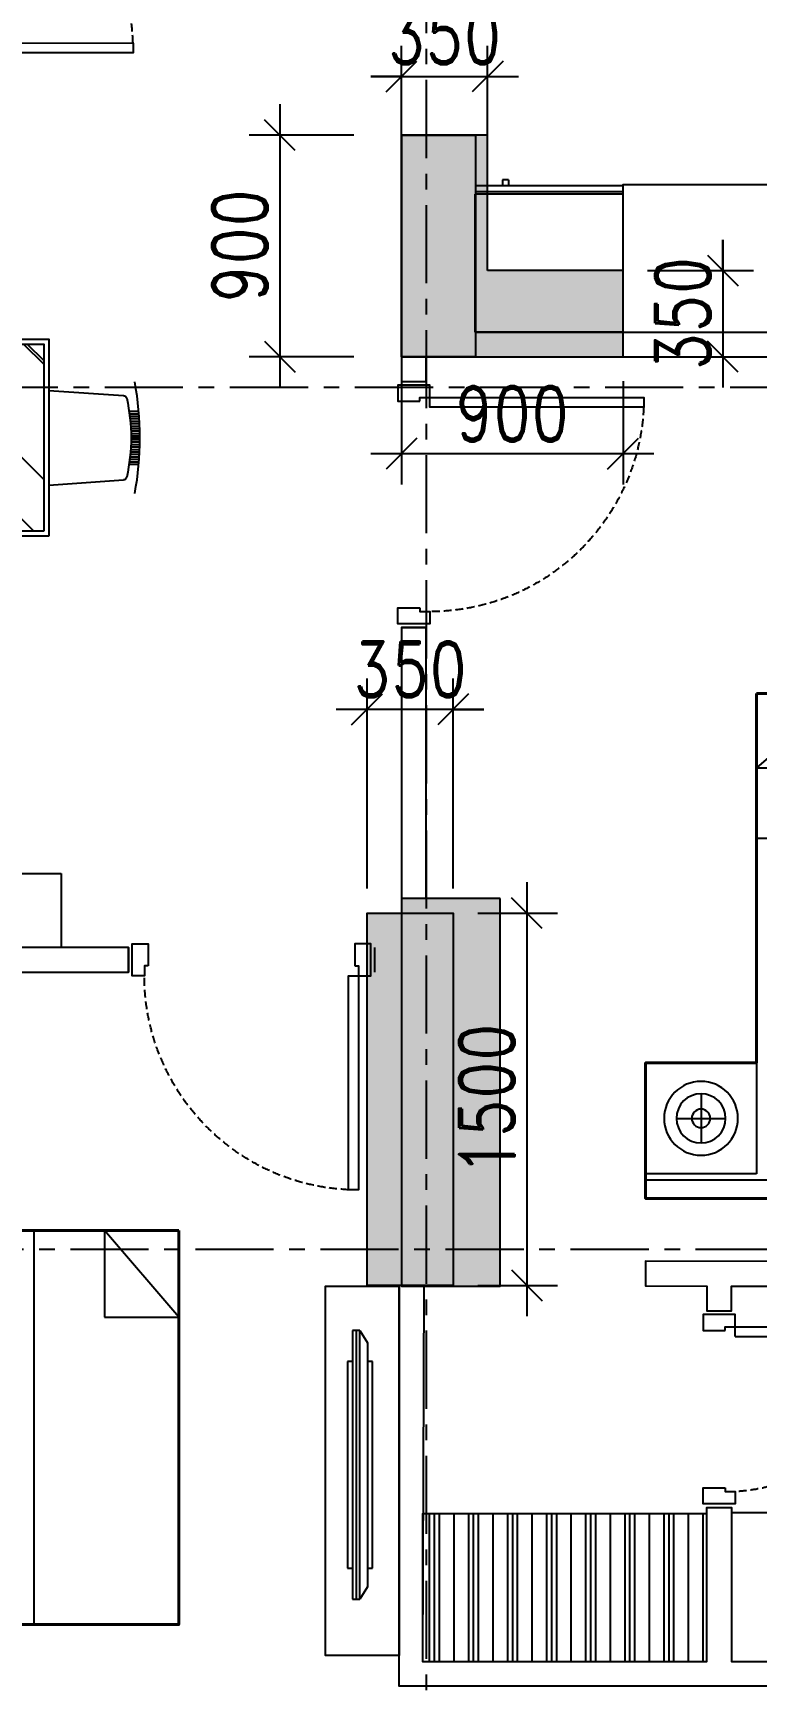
# Model space of a CAD drawing. Header units: millimetres. Extents: x 2061841 to 105821645, y -77612 to 48520811.
# Drawn here: x 105443580 to 105446518, y 48481121 to 48487815 of the extents above; entities that cross this region are included whole.
import ezdxf

# ---------------------------------------------------------------- set-up
doc = ezdxf.new("R2010")
doc.units = ezdxf.units.MM
doc.header["$LTSCALE"] = 10
doc.header["$MEASUREMENT"] = 0
doc.linetypes.add('xa_type A_Seventh floor plan$0$HIDDEN2', pattern=[4.762499999999999, 3.175, -1.5875])
doc.linetypes.add('XR_type A_TYP_GRID$0$CENTER', pattern=[50.800000000000004, 31.75, -6.35, 6.35, -6.35])
for name, color, linetype in [('AS-COLS', 2, 'Continuous'), ('DIM', 8, 'Continuous'), ('S-OPENING', 6, 'Continuous'), ('xa_type A_Seventh floor plan$0$A-DOOR', 6, 'Continuous'), ('xa_type A_Seventh floor plan$0$A-ELEV-HIDN', 54, 'xa_type A_Seventh floor plan$0$HIDDEN2'), ('xa_type A_Seventh floor plan$0$A-FURN-MOVE', 54, 'Continuous'), ('xa_type A_Seventh floor plan$0$A-FURN-MOVE-RefEdit0', 54, 'Continuous'), ('xa_type A_Seventh floor plan$0$A-WALL', 3, 'Continuous'), ('xa_type A_Seventh floor plan$0$xb_type d_second fl_typ_fl$0$A-DOOR', 8, 'Continuous'), ('xa_type A_Seventh floor plan$0$xb_type d_second fl_typ_fl$0$A-FURN-MOVE', 54, 'Continuous'), ('xa_type A_Seventh floor plan$0$xb_type d_second fl_typ_fl$0$A-WALL', 8, 'Continuous'), ('xa_type A_Seventh floor plan$0$xr_TBT02_kitchen_settingout above counter$0$A-ELEV-FINE', 6, 'Continuous'), ('xa_type A_Seventh floor plan$0$xr_TBT02_kitchen_settingout above counter$0$A-FURN-MOVE', 54, 'Continuous'), ('xa_type A_Seventh floor plan$0$xr_TBT02_kitchen_settingout above counter$0$P-EQPM', 54, 'Continuous'), ('xa_type A_Seventh floor plan$0$xr_TDT02_Toilet_01_settingout$0$A-FLOR-LEVL', 200, 'Continuous'), ('XR_type A_TYP_COL$0$AS-COLS', 2, 'Continuous'), ('XR_type A_TYP_COL$0$AS-COLS-PATT', 253, 'Continuous'), ('XR_type A_TYP_GRID$0$AS-GRID', 24, 'XR_type A_TYP_GRID$0$CENTER')]:
    doc.layers.add(name, color=color, linetype=linetype)
doc.layers.add('S-STRCOL HATCH', color=33, linetype='Continuous', lineweight=9)
doc.layers.add('xa_type A_Seventh floor plan$0$M-WHITE', color=7, linetype='Continuous', lineweight=40)
doc.styles.add('200', font='romand.shx', dxfattribs={"width": 0.8, "height": 225})
doc.dimstyles.new('GR1', dxfattribs={"dimtxt": 225, "dimasz": 125, "dimexe": 125, "dimexo": 100, "dimgap": 50, "dimtad": 1, "dimdec": 0, "dimzin": 3, "dimdsep": 46, "dimtxsty": '200', "dimblk1": 'OBLIQUE', "dimblk2": 'OBLIQUE', "dimsah": 1, "dimcen": 0.0625, "dimdle": 125, "dimclrd": 3, "dimclre": 3, "dimclrt": 2, "dimadec": 0, "dimazin": 0, "dimtfac": 1, "dimtdec": 0, "dimtix": 1, "dimtmove": 0, "dimatfit": 3, "dimfxl": 1, "dimtolj": 1, "dimtzin": 0, "dimarcsym": 0})

# ---------------------------------------------------------------- blocks, each defined once
blk = doc.blocks.new('xa_type A_Seventh floor plan$0$main door 1200')
at = {"color": 251}
for p, q in [((25, -50, -9.243341152579742e-09), (0, -50, -9.243341152579742e-09)), ((0, -50, -9.243341152579742e-09), (25, -150, -9.243341152579742e-09)), ((0, -150, -9.243341152579742e-09), (25, -50, -9.243341152579742e-09)), ((1200, -50, -9.243341152579742e-09), (1175, -50, -9.243341152579742e-09)), ((1175, -50, -9.243341152579742e-09), (1200, -150, -9.243341152579742e-09)), ((1175, -150, -9.243341152579742e-09), (1200, -50, -9.243341152579742e-09)), ((0, -150, -9.243341152579742e-09), (25, -150, -9.243341152579742e-09)), ((1175, -150, -9.243341152579742e-09), (1200, -150, -9.243341152579742e-09))]:
    blk.add_line(p, q, dxfattribs=at)
for points, elevation in [([(90, -169.9999446838629), (75, -169.9999446838629), (75, -214.9999446838629), (25, -214.9999446838629), (25, 14.99994468386285), (75, 14.99994468386285), (75, -30.00005531613715), (90, -30.00005531613715)], -9.24334115257969e-09), ([(1110, -169.9999446838629), (1125, -169.9999446838629), (1125, -214.9999446838629), (1175, -214.9999446838629), (1175, 14.99994468386285), (1125, 14.99994468386285), (1125, -30.00005531613715), (1110, -30.00005531613715)], -9.243341152579742e-09), ([(114.1003827045206, -1264.826204300451), (74.1003827045206, -1264.826204300451), (75, -214.9999446838629), (115, -214.9999446838629)], -2.426377052552084e-09)]:
    blk.add_lwpolyline(points, close=True, dxfattribs=dict(elevation=elevation))
at = {"layer": 'xa_type A_Seventh floor plan$0$A-ELEV-HIDN'}
blk.add_arc((74.00924338318873, -214.6003273422248, -2.426377052552084e-09), 1050.990832589861, 272.186163473391, 359.978214474122, dxfattribs=at)
at = {"layer": 'xa_type A_Seventh floor plan$0$A-WALL'}
for p, q in [((0, 0), (0, -200)), ((1200, 0), (1200, -200))]:
    blk.add_line(p, q, dxfattribs=at)
blk = doc.blocks.new('xa_type A_Seventh floor plan$0$xb_type d_second fl_typ_fl$0$Door frame 100wall')
blk.add_lwpolyline([(-80, 75), (-65, 75), (-65, 115), (-15, 115), (-15, -15), (-80, -15)], close=True)
at = {"layer": 'xa_type A_Seventh floor plan$0$xb_type d_second fl_typ_fl$0$A-WALL'}
blk.add_line((0, 0), (0, 100), dxfattribs=at)
blk = doc.blocks.new('xa_type A_Seventh floor plan$0$xb_type d_second fl_typ_fl$0$bedroom door')
blk.add_lwpolyline([(105.1464844892034, -983.9333337180142), (105.1464844892034, -115), (65.14648448920343, -115), (65.14648448920343, -983.9333337179851), (105.1464844892034, -983.9333337180142)])
at = {"layer": 'xa_type A_Seventh floor plan$0$A-ELEV-HIDN'}
blk.add_arc((65.14648448920343, -115), 869.8535155106802, 272.6356617834032, 0, dxfattribs=at)
at = {"rotation": 180}
blk.add_blockref('xa_type A_Seventh floor plan$0$xb_type d_second fl_typ_fl$0$Door frame 100wall', (0, 0), dxfattribs=at)
at = {"xscale": -1, "rotation": 180}
blk.add_blockref('xa_type A_Seventh floor plan$0$xb_type d_second fl_typ_fl$0$Door frame 100wall', (1000, 0), dxfattribs=at)
blk = doc.blocks.new('xa_type A_Seventh floor plan$0$xb_type d_second fl_typ_fl$0$toilet door')
at = {"layer": 'xa_type A_Seventh floor plan$0$A-ELEV-HIDN'}
blk.add_arc((-1763.28200702864, 7052.87246977794), 711.1025350235711, 96.47028241527612, 177.0071382821096, dxfattribs=at)
at = {"layer": 'xa_type A_Seventh floor plan$0$xb_type d_second fl_typ_fl$0$A-DOOR'}
for p, q in [((-1843.414632035157, 7090.000228226185), (-1843.414632035157, 7759.445592481177)), ((-1843.414632035157, 7759.445592481177), (-1803.414632035157, 7759.445592481177)), ((-1803.414632035157, 7090.000228256686), (-1803.414632035157, 7759.445592481177)), ((-1843.414632035157, 7090.000228226185), (-1803.414632035157, 7090.000228256686))]:
    blk.add_line(p, q, dxfattribs=at)
at = {"layer": 'xa_type A_Seventh floor plan$0$xb_type d_second fl_typ_fl$0$A-DOOR', "xscale": -1}
blk.add_blockref('xa_type A_Seventh floor plan$0$xb_type d_second fl_typ_fl$0$Door frame 100wall', (-2538.414631873835, 6975.000228226767), dxfattribs=at)
at = {"layer": 'xa_type A_Seventh floor plan$0$xb_type d_second fl_typ_fl$0$A-DOOR'}
blk.add_blockref('xa_type A_Seventh floor plan$0$xb_type d_second fl_typ_fl$0$Door frame 100wall', (-1738.414632035157, 6975.000228256686), dxfattribs=at)
blk = doc.blocks.new('xa_type A_Seventh floor plan$0$xr_TBT02_kitchen_settingout above counter$0$fridge')
at = {"layer": 'xa_type A_Seventh floor plan$0$xr_TBT02_kitchen_settingout above counter$0$A-FURN-MOVE'}
for p, q in [((8943.251588302199, 8740.000228108865), (9503.251588304061, 8740.000228435061)), ((9503.251588680316, 8140.000228600024), (9503.251588304061, 8740.000228435061)), ((9513.251588680316, 8140.000228605961), (9513.251588304061, 8740.000228440998)), ((9537.251588682178, 8140.000228626042), (9537.251588302199, 8739.85921981235)), ((8943.251588680316, 8140.000228274876), (9537.251588682178, 8140.000228626042))]:
    blk.add_line(p, q, dxfattribs=at)
at = {"layer": 'xa_type A_Seventh floor plan$0$xr_TBT02_kitchen_settingout above counter$0$P-EQPM'}
for p, q in [((8943.251588680316, 8140.000228274876), (8943.251588302199, 8740.000228108865)), ((9537.251588302199, 8739.85921981235), (9513.251588304061, 8739.859219798496)), ((9562.251588367391, 8629.817797332797), (9537.251588367391, 8629.817797318608)), ((9562.251588382293, 8605.817797333495), (9537.251588382293, 8605.817797318477)), ((9562.251588382293, 8605.817797333495), (9562.251588367391, 8629.817797332797))]:
    blk.add_line(p, q, dxfattribs=at)
blk = doc.blocks.new('xa_type A_Seventh floor plan$0$A$C137c42e6')
at = {"layer": 'xa_type A_Seventh floor plan$0$xb_type d_second fl_typ_fl$0$A-FURN-MOVE'}
h = blk.add_hatch(dxfattribs=at)
h.set_pattern_fill('AR-RROOF', color=256, scale=20, angle=45, style=0)
h.set_pattern_definition([(44.99999999999999, (-37438.14666598383, -17439.65292104986), (431.0522938113196, 1149.472783496852), [7620.000000000001, -1016, 2540, -508]), (44.99999999999999, (-37140.00216272008, -16782.29817299871), (-836.9598704836451, 118.5393807981128), [1524, -167.64, 3048, -381]), (44.99999999999999, (-37563.87025170308, -16954.71909051435), (1627.222409137731, 2108.564137227037), [4064, -711.2000000000002, 2032, -508])])
h.paths.add_polyline_path([(-679.9999999934807, 0), (-679.9999999934807, -759.9999999948777), (679.9999999925494, -759.9999999948777), (679.9999999925494, 0), (-679.9999999934807, 0)])
for p, q in [((-457.4748868476599, 345.6295174690895), (-457.4748868476599, 385.0797714111395)), ((-447.4748868383467, 347.0332219437696), (-447.4748868383467, 385.8997357310727)), ((-437.4748868290335, 348.3148414087482), (-437.4748868290335, 386.6392225609161)), ((-427.4748868197203, 349.4749371162616), (-427.4748868197203, 387.298374553211)), ((-417.474886810407, 350.5140141351148), (-417.474886810407, 387.8773185568862)), ((-407.4748868010938, 351.4325224678032), (-407.4748868010938, 388.3761658067815)), ((-397.4748867917806, 352.2308580577374), (-397.4748867917806, 388.7950119678862)), ((-387.4748867824674, 352.9093636460602), (-387.4748867824674, 389.1339372200891)), ((-377.4748867731541, 353.4683294855058), (-377.4748867731541, 389.3930063932203)), ((-367.4748867638409, 353.9079939946532), (-367.4748867638409, 389.5722689921968)), ((-357.4748867545277, 354.228544252459), (-357.4748867545277, 389.6717592286877)), ((-350.0000000353903, 354.3904401157051), (-350.0000000353903, 389.6940385601483)), ((-342.5251131998375, 354.228544252459), (-342.5251131998375, 389.6717592286877)), ((-332.5251131905243, 353.9079939946532), (-332.5251131905243, 389.5722689921968)), ((-322.5251131812111, 353.4683294855058), (-322.5251131812111, 389.3930063932203)), ((-312.5251131718978, 352.9093636460602), (-312.5251131718978, 389.1339372200891)), ((-302.5251131625846, 352.2308580577374), (-302.5251131625846, 388.7950119678862)), ((-292.5251131532714, 351.4325224678032), (-292.5251131532714, 388.3761658067815)), ((-282.5251131439582, 350.5140141351148), (-282.5251131439582, 387.8773185568862)), ((-272.5251131346449, 349.4749371162616), (-272.5251131346449, 387.298374553211)), ((-262.525113241747, 348.3148414087482), (-262.525113241747, 386.6392225609161)), ((-252.5251132324338, 347.0332219437696), (-252.5251132324338, 385.8997357310727)), ((-242.5251132231206, 345.6295174690895), (-242.5251132231206, 385.0797714111395)), ((242.5251132221892, 345.6295174690895), (242.5251132221892, 385.0797714111395)), ((252.5251132315025, 347.0332219437696), (252.5251132315025, 385.8997357310727)), ((262.5251132408157, 348.3148414087482), (262.5251132408157, 386.6392225609161)), ((272.5251132501289, 349.4749371162616), (272.5251132501289, 387.298374553211)), ((282.5251132594422, 350.5140141351148), (282.5251132594422, 387.8773185568862)), ((292.5251131523401, 351.4325224678032), (292.5251131523401, 388.3761658067815)), ((302.5251131616533, 352.2308580577374), (302.5251131616533, 388.7950119678862)), ((312.5251131709665, 352.9093636460602), (312.5251131709665, 389.1339372200891)), ((322.5251131802797, 353.4683294855058), (322.5251131802797, 389.3930063932203)), ((332.525113189593, 353.9079939946532), (332.525113189593, 389.5722689921968)), ((342.5251131989062, 354.228544252459), (342.5251131989062, 389.6717592286877)), ((350.0000000344589, 354.3904401157051), (350.0000000344589, 389.6940385601483)), ((357.4748868700117, 354.228544252459), (357.4748868700117, 389.6717592286877)), ((367.4748868793249, 353.9079939946532), (367.4748868793249, 389.5722689921968)), ((377.4748868886381, 353.4683294855058), (377.4748868886381, 389.3930063932203)), ((387.474886781536, 352.9093636460602), (387.474886781536, 389.1339372200891)), ((397.4748867908493, 352.2308580577374), (397.4748867908493, 388.7950119678862)), ((407.4748868001625, 351.4325224678032), (407.4748868001625, 388.3761658067815)), ((417.4748868094757, 350.5140141351148), (417.4748868094757, 387.8773185568862)), ((427.4748868187889, 349.4749371162616), (427.4748868187889, 387.298374553211)), ((437.4748868281022, 348.3148414087482), (437.4748868281022, 386.6392225609161)), ((447.4748868374154, 347.0332219437696), (447.4748868374154, 385.8997357310727)), ((457.4748868467286, 345.6295174690895), (457.4748868467286, 385.0797714111395)), ((-542.2903554867953, 20.00000000372529), (-521.7981290193275, 322.5764506785199)), ((-157.7096444675699, 20.00000000372529), (-178.2018709350377, 322.5764506785199)), ((157.7096444666386, 20.00000000372529), (178.2018709341064, 322.5764506785199)), ((542.2903556022793, 20.00000000372529), (521.7981290183961, 322.5764506785199)), ((-700.0000000121072, -187.7096444368362), (-1002.57645064313, -208.2018709336407)), ((700.0000000111759, -187.7096444368362), (1002.576450642198, -208.2018709336407)), ((-1032.230858051218, -332.5251131900586), (-1068.795011903159, -332.5251131900586)), ((-1031.432522403076, -322.5251131956466), (-1068.376165756956, -322.5251131956466)), ((-1030.514014128596, -312.5251132007688), (-1067.877318535931, -312.5251132007688)), ((-1029.474937066436, -302.5251131914556), (-1067.298374546692, -302.5251131914556)), ((-1028.314841387793, -292.5251131965779), (-1066.639222496189, -292.5251131965779)), ((-1027.033221850172, -282.5251131872647), (-1065.899735724553, -282.5251131872647)), ((-1025.629517448135, -272.5251131923869), (-1065.079771390185, -272.5251131923869)), ((1025.629517447203, -272.5251131923869), (1065.079771389253, -272.5251131923869)), ((1027.033221965656, -282.5251131872647), (1065.899735723622, -282.5251131872647)), ((1028.314841386862, -292.5251131965779), (1066.639222611673, -292.5251131965779)), ((1029.47493718192, -302.5251131914556), (1067.29837454576, -302.5251131914556)), ((1030.514014127664, -312.5251132007688), (1067.877318535, -312.5251132007688)), ((1031.43252251856, -322.5251131956466), (1068.37616587244, -322.5251131956466)), ((1032.230858050287, -332.5251131900586), (1068.795012018643, -332.5251131900586)), ((-1034.390440152958, -379.9999999902211), (-1069.694038539194, -379.9999999902211)), ((-1034.228544158861, -372.5251131984405), (-1069.671759207733, -372.5251131984405)), ((-1034.228544158861, -387.4748867969029), (-1069.671759207733, -387.4748867969029)), ((-1033.907993988134, -362.5251131891273), (-1069.57226892747, -362.5251131891273)), ((-1033.907993988134, -397.4748867913149), (-1069.57226892747, -397.4748867913149)), ((-1033.468329522759, -352.5251131942496), (-1069.393006328493, -352.5251131942496)), ((-1032.909363683313, -342.5251131993718), (-1069.133937184699, -342.5251131993718)), ((1032.909363682382, -342.5251131993718), (1069.133937183768, -342.5251131993718)), ((1033.468329521827, -352.5251131942496), (1069.393006443977, -352.5251131942496)), ((1033.907993987203, -362.5251131891273), (1069.572269042954, -362.5251131891273)), ((1033.907993987203, -397.4748867913149), (1069.572269042954, -397.4748867913149)), ((1034.228544274345, -372.5251131984405), (1069.671759206802, -372.5251131984405)), ((1034.228544274345, -387.4748867969029), (1069.671759206802, -387.4748867969029)), ((1034.390440152027, -379.9999999902211), (1069.694038538262, -379.9999999902211)), ((-1033.468329522759, -407.4748868006282), (-1069.393006328493, -407.4748868006282)), ((-1032.909363683313, -417.4748867955059), (-1069.133937184699, -417.4748867955059)), ((-1032.230858051218, -427.4748867903836), (-1068.795011903159, -427.4748867903836)), ((-1031.432522403076, -437.4748867996968), (-1068.376165756956, -437.4748867996968)), ((-1030.514014128596, -447.4748867945746), (-1067.877318535931, -447.4748867945746)), ((-1029.474937066436, -457.4748867889866), (-1067.298374546692, -457.4748867889866)), ((-1028.314841387793, -467.4748867982998), (-1066.639222496189, -467.4748867982998)), ((1028.314841386862, -467.4748867982998), (1066.639222611673, -467.4748867982998)), ((1029.47493718192, -457.4748867889866), (1067.29837454576, -457.4748867889866)), ((1030.514014127664, -447.4748867945746), (1067.877318535, -447.4748867945746)), ((1031.43252251856, -437.4748867996968), (1068.37616587244, -437.4748867996968)), ((1032.230858050287, -427.4748867903836), (1068.795012018643, -427.4748867903836)), ((1032.909363682382, -417.4748867955059), (1069.133937183768, -417.4748867955059)), ((1033.468329521827, -407.4748868006282), (1069.393006443977, -407.4748868006282)), ((-1027.033221850172, -477.4748867931776), (-1065.899735724553, -477.4748867931776)), ((-1025.629517448135, -487.4748867880553), (-1065.079771390185, -487.4748867880553)), ((1025.629517447203, -487.4748867880553), (1065.079771389253, -487.4748867880553)), ((1027.033221965656, -477.4748867931776), (1065.899735723622, -477.4748867931776)), ((-700.0000000121072, -572.290355543606), (-1002.57645064313, -551.7981290468015)), ((700.0000000111759, -572.290355543606), (1002.576450642198, -551.7981290468015)), ((-542.2903554867953, -779.9999999990687), (-521.7981290193275, -1082.576450658962)), ((-157.7096444675699, -779.9999999990687), (-178.2018709350377, -1082.576450658962)), ((157.7096444666386, -779.9999999990687), (177.945924282074, -1078.797289519571)), ((542.2903556022793, -779.9999999990687), (521.7981290183961, -1082.576450658962)), ((-457.4748868476599, -1105.629517449532), (-457.4748868476599, -1145.079771391582)), ((-447.4748868383467, -1107.033221924212), (-447.4748868383467, -1145.899735711515)), ((-437.4748868290335, -1108.31484138919), (-437.4748868290335, -1146.639222541358)), ((-427.4748868197203, -1109.474937097169), (-427.4748868197203, -1147.298374533653)), ((-417.474886810407, -1110.514014115557), (-417.474886810407, -1147.877318551764)), ((-407.4748868010938, -1111.432522448245), (-407.4748868010938, -1148.376165802125)), ((-397.4748867917806, -1112.23085803818), (-397.4748867917806, -1148.795011948328)), ((-387.4748867824674, -1112.909363640938), (-387.4748867824674, -1149.133937200531)), ((-377.4748867731541, -1113.468329465948), (-377.4748867731541, -1149.393006373663)), ((-367.4748867638409, -1113.907993975095), (-367.4748867638409, -1149.572268972639)), ((-357.4748867545277, -1114.228544232901), (-357.4748867545277, -1149.671759223565)), ((-350.0000000353903, -1114.390440110583), (-350.0000000353903, -1149.694038540591)), ((-342.5251131998375, -1114.228544232901), (-342.5251131998375, -1149.671759223565)), ((-332.5251131905243, -1113.907993975095), (-332.5251131905243, -1149.572268972639)), ((-322.5251131812111, -1113.468329465948), (-322.5251131812111, -1149.393006373663)), ((-312.5251131718978, -1112.909363640938), (-312.5251131718978, -1149.133937200531)), ((-302.5251131625846, -1112.23085803818), (-302.5251131625846, -1148.795011948328)), ((-292.5251131532714, -1111.432522448245), (-292.5251131532714, -1148.376165802125)), ((-282.5251131439582, -1110.514014115557), (-282.5251131439582, -1147.877318551764)), ((-272.5251131346449, -1109.474937097169), (-272.5251131346449, -1147.298374533653)), ((-262.525113241747, -1108.31484138919), (-262.525113241747, -1146.639222541358)), ((-252.5251132324338, -1107.033221924212), (-252.5251132324338, -1145.899735711515)), ((-242.5251132231206, -1105.629517449532), (-242.5251132231206, -1145.079771391582)), ((242.5251132221892, -1105.629517449532), (242.5251132221892, -1145.079771391582)), ((252.5251132315025, -1107.033221924212), (252.5251132315025, -1145.899735711515)), ((262.5251132408157, -1108.31484138919), (262.5251132408157, -1146.639222541358)), ((272.5251132501289, -1109.474937097169), (272.5251132501289, -1147.298374533653)), ((282.5251132594422, -1110.514014115557), (282.5251132594422, -1147.877318551764)), ((292.5251131523401, -1111.432522448245), (292.5251131523401, -1148.376165802125)), ((302.5251131616533, -1112.23085803818), (302.5251131616533, -1148.795011948328)), ((312.5251131709665, -1112.909363640938), (312.5251131709665, -1149.133937200531)), ((322.5251131802797, -1113.468329465948), (322.5251131802797, -1149.393006373663)), ((332.525113189593, -1113.907993975095), (332.525113189593, -1149.572268972639)), ((342.5251131989062, -1114.228544232901), (342.5251131989062, -1149.671759223565)), ((350.0000000344589, -1114.390440110583), (350.0000000344589, -1149.694038540591)), ((357.4748868700117, -1114.228544232901), (357.4748868700117, -1149.671759223565)), ((367.4748868793249, -1113.907993975095), (367.4748868793249, -1149.572268972639)), ((377.4748868886381, -1113.468329465948), (377.4748868886381, -1149.393006373663)), ((387.474886781536, -1112.909363640938), (387.474886781536, -1149.133937200531)), ((397.4748867908493, -1112.23085803818), (397.4748867908493, -1148.795011948328)), ((407.4748868001625, -1111.432522448245), (407.4748868001625, -1148.376165802125)), ((417.4748868094757, -1110.514014115557), (417.4748868094757, -1147.877318551764)), ((427.4748868187889, -1109.474937097169), (427.4748868187889, -1147.298374533653)), ((437.4748868281022, -1108.31484138919), (437.4748868281022, -1146.639222541358)), ((447.4748868374154, -1107.033221924212), (447.4748868374154, -1145.899735711515)), ((457.4748868467286, -1105.629517449532), (457.4748868467286, -1145.079771391582))]:
    blk.add_line(p, q, dxfattribs=at)
for points in [[(-576.9449773365632, 368.9863826436922, -0.0912452707789101), (-123.055022617802, 368.9863826436922, -0.0912452707789101)], [(576.9449773356318, 368.9863826436922, 0.0912452707789101), (123.055022733286, 368.9863826436922, 0.0912452707789101)], [(-1048.986382608302, -606.9449773351662, -0.0912452707789101), (-1048.986382608302, -153.055022645276, -0.0912452707789101)], [(1048.986382607371, -606.9449773351662, 0.0912452707789101), (1048.986382607371, -153.055022645276, 0.0912452707789101)], [(-576.9449773365632, -1128.986382639036, 0.0912452707789101), (-123.055022617802, -1128.986382639036, 0.0912452707789101)], [(576.9449773356318, -1128.986382639036, -0.0912452707789101), (123.055022733286, -1128.986382639036, -0.0912452707789101)]]:
    blk.add_lwpolyline(points, format="xyb", dxfattribs=at)
for points in [[(-700.0000000121072, -779.9999999990687), (700.0000000111759, -779.9999999990687), (700.0000000111759, 20.00000000372529), (-700.0000000121072, 20.00000000372529)], [(-679.9999999934807, -759.9999999948777), (679.9999999925494, -759.9999999948777), (679.9999999925494, 0), (-679.9999999934807, 0)]]:
    blk.add_lwpolyline(points, close=True, dxfattribs=at)
for centre, radius, start, end in [((-506.8324120370671, 321.5628858013079), 15, 101.9645331829982, 176.1255151477555), ((-335.5187515849248, -486.8649099520408), 841.379979901054, 90.98618393527519, 101.9645331829982), ((-364.4812483694404, -486.8649099520408), 841.379979901054, 78.03546681700185, 89.01381606472485), ((-193.1675879172981, 321.5628858013079), 15, 3.874484852244475, 78.03546681700185), ((193.1675880327821, 321.5628858013079), 15, 101.9645331829982, 176.1255151477555), ((364.4812483685091, -486.8649099520408), 841.379979901054, 90.98618393527519, 101.9645331829982), ((335.5187517004088, -486.8649099520408), 841.379979901054, 78.03546681700185, 89.01381606472485), ((506.8324120361358, 321.5628858013079), 15, 3.874484852244475, 78.03546681700185), ((-193.1350899981335, -394.4812483387068), 841.379979901054, 168.0354671096419, 179.013816144295), ((-1001.562885765918, -223.1675879596733), 15, 93.87448485044166, 168.0354671096419), ((1001.562885764986, -223.1675879596733), 15, 11.96453289035808, 86.12551514955834), ((193.1350899972022, -394.4812483387068), 841.379979901054, 0.9861838557049428, 11.96453289035808), ((-193.1350899981335, -365.5187516417354), 841.379979901054, 180.986183855705, 191.9645328903581), ((193.1350899972022, -365.5187516417354), 841.379979901054, 348.0354671096419, 359.013816144295), ((-1001.562885765918, -536.8324120212346), 15, 191.9645328903581, 266.1255151495583), ((1001.562885764986, -536.8324120212346), 15, 273.8744848504417, 348.0354671096419), ((-506.8324120370671, -1081.56288578175), 15, 183.8744848522445, 258.0354668170018), ((-335.5187515849248, -273.1350900288671), 841.379979901054, 258.0354668170018, 269.0138160647248), ((-364.4812483694404, -273.1350900288671), 841.379979901054, 270.9861839352752, 281.9645331829981), ((-193.1675879172981, -1081.56288578175), 15, 281.9645331829981, 356.1255151477555), ((197.9002137081698, -1077.445869683288), 20, 183.8744848522445, 258.2988877067481), ((364.4812483685091, -273.1350900288671), 841.379979901054, 258.2988877067481, 269.0138160647248), ((335.5187517004088, -273.1350900288671), 841.379979901054, 270.9861839352752, 281.9645331829981), ((506.8324120361358, -1081.56288578175), 15, 281.9645331829981, 356.1255151477555)]:
    blk.add_arc(centre, radius, start, end, dxfattribs=at)
blk = doc.blocks.new('xa_type A_Seventh floor plan$0$Bedside table')
for p, q in [((-449.999999949112, 450.000000050728), (-2.488377504050732e-09, 450.0000000265427)), ((-449.9999999776483, 2.747401595115662e-08), (-449.999999949112, 450.000000050728)), ((2.066371962428093e-08, 2.747401595115662e-08), (-2.488377504050732e-09, 450.000000050728)), ((-449.9999999518041, 2.747401595115662e-08), (-5.180481821298599e-09, 5.165929906070232e-08))]:
    blk.add_line(p, q)
at = {"color": 251}
for p, q in [((-224.9999999771535, 325.000000039101), (-224.9999999771535, 125.000000039101)), ((-324.9999999771535, 225.000000039101), (-124.9999999771535, 225.000000039101))]:
    blk.add_line(p, q, dxfattribs=at)
for radius in [150, 100]:
    blk.add_circle((-224.9999999771535, 225.000000039101), radius)
blk.add_circle((-224.9999999771535, 225.000000039101), 37.5, dxfattribs=at)
blk = doc.blocks.new('xa_type A_Seventh floor plan$0$Pillow')
for points in [[(-254.386037159526, 186.2328091325421, 0.06526936385253308), (275.1859419788196, 185.1607362427711, 0.04080593409069517)], [(-304.1879688949322, -110.5514185885567, 0.1129401980865401), (-300.0952683447744, 74.60595465939754)], [(303.4952503720886, 98.00376387059922, 0.1009997407030388), (306.5908630396862, 40.49497643159179, -0.121920142499974), (301.3806903578911, -49.09718330766336, 0.1029586975935878), (296.0998371346658, -98.21141123616776, 0.08845289372068096)]]:
    blk.add_lwpolyline(points, format="xyb")
for centre, radius, start, end in [((-8.61788685216743, 173.2326404066131), 307.7113697334988, 175.3048403126978, 198.694185993137), ((-332.3984179839894, -45.35724513263936), 244.3765225966924, 40.41890206520205, 85.98709623762083), ((334.212423924568, -51.98006418086035), 244.3765225966924, 94.0129037623792, 127.5960590071242), ((124.2801304641203, 171.9043197018778), 193.8539433589094, 318.5574523974782, 5.889976467847864), ((-122.4661245233414, -178.0534380693492), 193.8539433589094, 126.5710977634053, 185.8899764678478), ((122.8057765343043, -181.6779244939241), 192.3473167859912, 354.5226501857853, 52.54401056962069), ((191.2830168586934, -274.1010158606098), 143.274077278753, 34.17586180321516, 80.68805649206078), ((-319.8604320773247, -115.8231583363918), 82.24999522997767, 273.1807734041928, 340.4594518276794), ((-80.68527422965883, -5019.379463758141), 4847.204910630051, 85.77055396209423, 92.16008495318563), ((274.8703425344918, -245.5261914398076), 60.18220819762526, 49.09905915224455, 88.16289779473588)]:
    blk.add_arc(centre, radius, start, end)
blk = doc.blocks.new('xa_type A_Seventh floor plan$0$Bed Queensize')
at = {"color": 251}
for p, q in [((-99.99999988591298, -1250.000000044703), (-99.99999988591298, 1250.000000045635)), ((-350, 1125.000000034459), (-350, 925.0000000344589)), ((-1487.348775751423, 799.9999999981374), (-1487.34877575608, -799.9999999981374))]:
    blk.add_line(p, q, dxfattribs=at)
blk.add_lwpolyline([(-1773.86435880186, -448.8643588004634), (-2074.999999974854, -448.8643587995321), (-1773.86435880186, -799.9999999990687)], close=True, dxfattribs=at)
at = {"layer": 'xa_type A_Seventh floor plan$0$A-FURN-MOVE-RefEdit0'}
for p, q in [((-574.9999999720603, 1250.000000044703), (-125.0000000251457, 1250.000000020489)), ((-125.0000000023283, 800.0000000223517), (-125.0000000251457, 1250.000000044703)), ((-450, 1025.000000033528), (-250.0000000004657, 1025.000000033528)), ((-574.9999999743886, 800.0000000223517), (-125.0000000279397, 800.0000000456348))]:
    blk.add_line(p, q, dxfattribs=at)
for radius in [150, 99.99999999999999, 37.49999999999999]:
    blk.add_circle((-350, 1025.000000034459), radius, dxfattribs=at)
at = {"layer": 'xa_type A_Seventh floor plan$0$M-WHITE'}
blk.add_lwpolyline([(-2074.999999997307, -800.0000000001132), (-2074.999999997307, 799.9999999998865), (-575.000000000698, 799.9999999047657), (-574.9999999765128, 1250.000000046188), (-24.99999999730744, 1250.000000042026), (-24.99999999730744, -1250.000000042026), (-574.9999999721617, -1250.000000046188), (-575.000000000698, -800.0000000229336)], close=True, dxfattribs=at)
at = {"layer": 'xa_type A_Seventh floor plan$0$A-FURN-MOVE-RefEdit0', "rotation": 90}
for p in [(-351.7637021583505, 379.6718125799671), (-351.7637021583505, -396.6871334677562)]:
    blk.add_blockref('xa_type A_Seventh floor plan$0$Pillow', p, dxfattribs=at)
at = {"layer": 'xa_type A_Seventh floor plan$0$A-FURN-MOVE-RefEdit0', "xscale": -0.9999999999999999, "rotation": 180}
blk.add_blockref('xa_type A_Seventh floor plan$0$Bedside table', (-125.0000000228174, -799.9999999953434), dxfattribs=at)
blk = doc.blocks.new('xa_type A_Seventh floor plan$0$tv')
for p, q in [((-500.4868905363837, 0), (-500.4868905363837, -20.12899201875553)), ((339.9007095039123, 0), (-500.4868905363837, 0)), ((339.9007095039123, -20.12899201875553), (339.9007095039123, 0)), ((-626.2930905162357, -50.32248004685971), (-575.9706105242949, -20.12899201875553)), ((465.7069094837643, -50.32248004685971), (-626.2930905162357, -50.32248004685971)), ((-626.2930905162357, -50.32248004685971), (-626.2930905162357, -80.51596807499298)), ((465.7069094837643, -50.32248004685971), (-626.2930905162357, -50.32248004685971)), ((-626.2930905162357, -65.41922406092635), (465.7069094837643, -65.41922406092635)), ((-575.9706105242949, -20.12899201875553), (415.3844294918235, -20.12899201875553)), ((415.3844294918235, -20.12899201875553), (465.7069094837643, -50.32248004685971)), ((465.7069094837643, -80.51596807499298), (465.7069094837643, -50.32248004685971)), ((-626.2930905162357, -80.51596807499298), (465.7069094837643, -80.51596807499298)), ((-500.4868905363837, -80.51596807499298), (-500.4868905363837, -100.6449600937194)), ((-500.4868905363837, -100.6449600937194), (339.9007095039123, -100.6449600937194)), ((339.9007095039123, -100.6449600937194), (339.9007095039123, -80.51596807499298))]:
    blk.add_line(p, q)
blk = doc.blocks.new('_Oblique')
at = {"color": 0, "linetype": 'ByBlock', "lineweight": -2}
blk.add_line((-0.5, -0.5), (0.5, 0.5), dxfattribs=at)
blk = doc.blocks.new('*D371')
at = {"layer": 'Defpoints', "color": 0, "transparency": 16777216}
for p in [(22334.63417668641, 5350.475807465613), (22334.63417668641, 3838.435949727893), (22633.51896740496, 3838.435949727893)]:
    blk.add_point(p, dxfattribs=at)
at = {"layer": 'DIM', "color": 3, "lineweight": -2, "transparency": 16777216}
for p, q in [((22633.51896740496, 5475.475807465613), (22633.51896740496, 3713.435949727893)), ((22434.63417668641, 5350.475807465613), (22758.51896740496, 5350.475807465613)), ((22434.63417668641, 3838.435949727893), (22758.51896740496, 3838.435949727893))]:
    blk.add_line(p, q, dxfattribs=at)
at = {"layer": 'DIM', "color": 3, "linetype": 'ByBlock', "lineweight": -2, "transparency": 16777216, "xscale": 125, "yscale": 125, "zscale": 125}
for p, rotation in [((22633.51896740496, 5350.475807465613), 90), ((22633.51896740496, 3838.435949727893), 270)]:
    blk.add_blockref('_Oblique', p, dxfattribs=dict(at, rotation=rotation))
at = {"layer": 'DIM', "color": 2, "transparency": 16777216, "insert": (22471.01896740496, 4594.455878596753), "char_height": 225, "attachment_point": 5, "rotation": 90, "style": '200'}
blk.add_mtext('\\A1;1500', dxfattribs=at)
blk = doc.blocks.new('*D479')
at = {"layer": 'Defpoints', "color": 0, "transparency": 16777216}
for p in [(22030.69959101081, 8510.477923378348), (21630.7219248116, 7610.477923378348), (22030.69959101081, 7610.477923378348)]:
    blk.add_point(p, dxfattribs=at)
at = {"layer": 'DIM', "color": 3, "lineweight": -2, "transparency": 16777216}
for p, q in [((21630.7219248116, 8635.477923378348), (21630.7219248116, 7485.477923378348)), ((21930.69959101081, 8510.477923378348), (21505.7219248116, 8510.477923378348)), ((21930.69959101081, 7610.477923378348), (21505.7219248116, 7610.477923378348))]:
    blk.add_line(p, q, dxfattribs=at)
at = {"layer": 'DIM', "color": 3, "linetype": 'ByBlock', "lineweight": -2, "transparency": 16777216, "xscale": 125, "yscale": 125, "zscale": 125}
for p, rotation in [((21630.7219248116, 8510.477923378348), 90), ((21630.7219248116, 7610.477923378348), 270)]:
    blk.add_blockref('_Oblique', p, dxfattribs=dict(at, rotation=rotation))
at = {"layer": 'DIM', "color": 2, "transparency": 16777216, "insert": (21468.2219248116, 8060.477923378348), "char_height": 225, "attachment_point": 5, "rotation": 90, "style": '200'}
blk.add_mtext('\\A1;900', dxfattribs=at)
blk = doc.blocks.new('*D480')
at = {"layer": 'Defpoints', "color": 0, "transparency": 16777216}
for p in [(22474.6341766566, 8748.339487187564), (22124.6341766715, 8340.251183308661), (22474.6341766566, 8352.122258841991)]:
    blk.add_point(p, dxfattribs=at)
at = {"layer": 'DIM', "color": 3, "lineweight": -2, "transparency": 16777216}
for p, q in [((22124.6341766715, 8440.251183308661), (22124.6341766715, 8873.339487187564)), ((22474.6341766566, 8452.122258841991), (22474.6341766566, 8873.339487187564)), ((21999.6341766715, 8748.339487187564), (22599.6341766566, 8748.339487187564)), ((22124.6341766715, 8748.339487187564), (21999.6341766715, 8748.339487187564)), ((22474.6341766566, 8748.339487187564), (22599.6341766566, 8748.339487187564))]:
    blk.add_line(p, q, dxfattribs=at)
at = {"layer": 'DIM', "color": 3, "linetype": 'ByBlock', "lineweight": -2, "transparency": 16777216, "xscale": 125, "yscale": 125, "zscale": 125}
blk.add_blockref('_Oblique', (22124.6341766715, 8748.339487187564), dxfattribs=at)
at = {"layer": 'DIM', "color": 3, "linetype": 'ByBlock', "lineweight": -2, "transparency": 16777216, "xscale": 125, "yscale": 125, "zscale": 125, "rotation": 180}
blk.add_blockref('_Oblique', (22474.6341766566, 8748.339487187564), dxfattribs=at)
at = {"layer": 'DIM', "color": 2, "transparency": 16777216, "insert": (22299.63417666405, 8910.839487187564), "char_height": 225, "attachment_point": 5, "style": '200'}
blk.add_mtext('\\A1;350', dxfattribs=at)
blk = doc.blocks.new('*D481')
at = {"layer": 'AS-COLS', "color": 3, "lineweight": -2, "transparency": 16777216}
for p, q in [((22124.6341766715, 7510.475832812488), (22124.6341766715, 7091.332849808037)), ((23024.6341766715, 7510.475832827389), (23024.6341766715, 7091.332849808037)), ((23149.6341766715, 7216.332849808037), (21999.6341766715, 7216.332849808037))]:
    blk.add_line(p, q, dxfattribs=at)
at = {"layer": 'Defpoints', "color": 0, "transparency": 16777216}
for p in [(22124.6341766715, 7610.475832812488), (23024.6341766715, 7610.475832827389), (22124.6341766715, 7216.332849808037)]:
    blk.add_point(p, dxfattribs=at)
at = {"layer": 'AS-COLS', "color": 3, "linetype": 'ByBlock', "lineweight": -2, "transparency": 16777216, "xscale": 125, "yscale": 125, "zscale": 125, "rotation": 180}
blk.add_blockref('_Oblique', (22124.6341766715, 7216.332849808037), dxfattribs=at)
at = {"layer": 'AS-COLS', "color": 3, "linetype": 'ByBlock', "lineweight": -2, "transparency": 16777216, "xscale": 125, "yscale": 125, "zscale": 125}
blk.add_blockref('_Oblique', (23024.6341766715, 7216.332849808037), dxfattribs=at)
at = {"layer": 'AS-COLS', "color": 2, "transparency": 16777216, "insert": (22574.6341766715, 7378.832849808037), "char_height": 225, "attachment_point": 5, "style": '200'}
blk.add_mtext('\\A1;900', dxfattribs=at)
blk = doc.blocks.new('*D482')
at = {"layer": 'AS-COLS', "color": 3, "lineweight": -2, "transparency": 16777216}
for p, q in [((23429.55591417849, 8085.475832812488), (23429.55591417849, 7485.47583283484)), ((23429.55591417849, 7960.475832812488), (23429.55591417849, 8085.475832812488)), ((23124.6341766566, 7960.475832812488), (23554.55591417849, 7960.475832812488)), ((23124.6341766715, 7610.47583283484), (23554.55591417849, 7610.47583283484)), ((23429.55591417849, 7610.47583283484), (23429.55591417849, 7485.47583283484))]:
    blk.add_line(p, q, dxfattribs=at)
at = {"layer": 'Defpoints', "color": 0, "transparency": 16777216}
for p in [(23024.6341766566, 7960.475832812488), (23024.6341766715, 7610.47583283484), (23429.55591417849, 7610.47583283484)]:
    blk.add_point(p, dxfattribs=at)
at = {"layer": 'AS-COLS', "color": 3, "linetype": 'ByBlock', "lineweight": -2, "transparency": 16777216, "xscale": 125, "yscale": 125, "zscale": 125}
for p, rotation in [((23429.55591417849, 7960.475832812488), 270), ((23429.55591417849, 7610.47583283484), 90)]:
    blk.add_blockref('_Oblique', p, dxfattribs=dict(at, rotation=rotation))
at = {"layer": 'AS-COLS', "color": 2, "transparency": 16777216, "insert": (23267.05591417849, 7785.475832823664), "char_height": 225, "attachment_point": 5, "rotation": 90, "style": '200'}
blk.add_mtext('\\A1;350', dxfattribs=at)
blk = doc.blocks.new('*D491')
at = {"color": 3, "lineweight": -2, "transparency": 16777216}
for p, q in [((21984.6341766715, 5450.475807465613), (21984.6341766715, 6302.914947991316)), ((22334.6341766715, 5450.475807465613), (22334.6341766715, 6302.914947991316)), ((22459.6341766715, 6177.914947991316), (21859.6341766715, 6177.914947991316)), ((21984.6341766715, 6177.914947991316), (21859.6341766715, 6177.914947991316)), ((22334.6341766715, 6177.914947991316), (22459.6341766715, 6177.914947991316))]:
    blk.add_line(p, q, dxfattribs=at)
at = {"layer": 'Defpoints', "color": 0, "transparency": 16777216}
for p in [(21984.6341766715, 6177.914947991316), (21984.6341766715, 5350.475807465613), (22334.6341766715, 5350.475807465613)]:
    blk.add_point(p, dxfattribs=at)
at = {"color": 3, "linetype": 'ByBlock', "lineweight": -2, "transparency": 16777216, "xscale": 125, "yscale": 125, "zscale": 125}
blk.add_blockref('_Oblique', (21984.6341766715, 6177.914947991316), dxfattribs=at)
at = {"color": 3, "linetype": 'ByBlock', "lineweight": -2, "transparency": 16777216, "xscale": 125, "yscale": 125, "zscale": 125, "rotation": 180}
blk.add_blockref('_Oblique', (22334.6341766715, 6177.914947991316), dxfattribs=at)
at = {"color": 2, "transparency": 16777216, "insert": (22159.6341766715, 6340.414947991316), "char_height": 225, "attachment_point": 5, "style": '200'}
blk.add_mtext('\\A1;350', dxfattribs=at)
blk = doc.blocks.new('G$CDE8A9FAD')
at = {"layer": 'S-STRCOL HATCH'}
h = blk.add_hatch(color=256, dxfattribs=at)
h.dxf.hatch_style = 1
h.paths.add_polyline_path([(22474.6341766715, 7960.475832812488), (22474.6341766566, 8510.475832819939), (22124.6341766715, 8510.475832812488), (22124.6341766715, 7610.475832812488), (23024.6341766715, 7610.47583283484), (23024.6341766566, 7960.475832812488), (22474.6341766715, 7960.475832812488)])
h = blk.add_hatch(color=256, dxfattribs=at)
h.dxf.hatch_style = 1
h.paths.add_polyline_path([(22334.6341766715, 3838.435949727893), (21984.6341766715, 3838.435949727893), (21984.6341766715, 5350.475807465613), (22334.6341766715, 5350.475807465613), (22334.6341766715, 3838.435949727893)])
at = {"layer": 'AS-COLS', "color": 1, "elevation": 1.288640305574518e-10}
blk.add_lwpolyline([(22474.6341766715, 7960.475832812488), (22474.6341766566, 8510.475832819939), (22124.6341766715, 8510.475832812488), (22124.6341766715, 7610.475832812488), (23024.6341766715, 7610.47583283484), (23024.6341766566, 7960.475832812488), (22474.6341766715, 7960.475832812488)], dxfattribs=at)
blk.add_lwpolyline([(22334.6341766715, 3838.435949727893), (21984.6341766715, 3838.435949727893), (21984.6341766715, 5350.475807465613), (22334.6341766715, 5350.475807465613)], close=True, dxfattribs=at)
at = {"color": 6}
dim = blk.add_linear_dim(base=(21984.6341766715, 6177.914947991316), p1=(22334.6341766715, 5350.475807465613), p2=(21984.6341766715, 5350.475807465613), dimstyle='GR1', dxfattribs=at)
dim.commit()
dim.dimension.update_dxf_attribs({"geometry": '*D491', "text_midpoint": (22159.6341766715, 6340.414947991316)})
at = {"layer": 'AS-COLS', "color": 6}
for base, p1, p2, angle, picture, middle in [((23429.55591417849, 7610.47583283484), (23024.6341766566, 7960.475832812488), (23024.6341766715, 7610.47583283484), 90.00000000000001, '*D482', (23267.05591417849, 7785.475832823664)), ((22124.6341766715, 7216.332849808037), (23024.6341766715, 7610.475832827389), (22124.6341766715, 7610.475832812488), 180, '*D481', (22574.6341766715, 7378.832849808037))]:
    dim = blk.add_linear_dim(base=base, p1=p1, p2=p2, angle=angle, dimstyle='GR1', dxfattribs=at)
    dim.commit()
    dim.dimension.update_dxf_attribs({"geometry": picture, "text_midpoint": middle})
at = {"layer": 'DIM'}
for base, p1, p2, angle, picture, middle in [((22474.6341766566, 8748.339487187564, -1.107122877587373e-09), (22124.6341766715, 8340.251183308661), (22474.6341766566, 8352.122258841991), 180, '*D480', (22299.63417666405, 8910.839487187564, -1.107122877587373e-09)), ((21630.7219248116, 7610.477923378348, -1.107122877587373e-09), (22030.69959101081, 8510.477923378348), (22030.69959101081, 7610.477923378348), 90.00000000000001, '*D479', (21468.2219248116, 8060.477923378348, -1.107122877587373e-09))]:
    dim = blk.add_linear_dim(base=base, p1=p1, p2=p2, angle=angle, dimstyle='GR1', dxfattribs=at)
    dim.commit()
    dim.dimension.update_dxf_attribs({"geometry": picture, "text_midpoint": middle})
dim = blk.add_linear_dim(base=(22633.51896740496, 3838.435949727893, -1.107122877587373e-09), p1=(22334.63417668641, 5350.475807465613), p2=(22334.63417668641, 3838.435949727893), angle=90, text='1500', dimstyle='GR1', dxfattribs=at)
dim.commit()
dim.dimension.update_dxf_attribs({"geometry": '*D371', "text_midpoint": (22471.01896740496, 4594.455878596753, -1.107122877587373e-09)})
blk = doc.blocks.new('TOWER-A TYPICAL FLOOR FRAMING PLAN N')
at = {"layer": 'xa_type A_Seventh floor plan$0$A-FURN-MOVE'}
h = blk.add_hatch(dxfattribs=at)
h.set_pattern_fill('PLASTI', color=256, scale=25, angle=90)
h.set_pattern_definition([(90, (97529162.5689744, 45054975.15932854), (-158.75, 9.720633968232117e-15), []), (90, (97529142.7252244, 45054975.15932854), (-158.75, 9.720633968232117e-15), []), (90, (97529122.8814744, 45054975.15932854), (-158.75, 9.720633968232117e-15), []), (90, (97529063.3502244, 45054975.15932854), (-158.75, 9.720633968232117e-15), [])])
h.paths.add_polyline_path([(102683316.8366266, 48579215.17086948), (102683316.9579562, 48579814.98131584), (102682162.9990982, 48579815.26590069), (102682162.8777686, 48579215.07634699)])
at = {"layer": 'XR_type A_TYP_COL$0$AS-COLS-PATT'}
h = blk.add_hatch(color=256, dxfattribs=at)
h.dxf.hatch_style = 1
h.paths.add_polyline_path([(102682077.4568491, 48584514.68573796), (102682077.4568491, 48585414.73973612), (102682377.4568491, 48585414.73973612), (102682377.4568491, 48584514.68573796)])
h = blk.add_hatch(color=256, dxfattribs=at)
h.dxf.hatch_style = 1
h.paths.add_polyline_path([(102682477.4568491, 48582314.68573796), (102682077.4568491, 48582314.68573796), (102682077.4568491, 48580739.68573796), (102682477.4568491, 48580739.68573796)])
at = {"layer": 'xa_type A_Seventh floor plan$0$A-FURN-MOVE', "elevation": 1.288640305574518e-10}
for points in [[(102680694.6821669, 48582415.31117684), (102680694.6988436, 48582115.31117731), (102679194.6988436, 48582115.23891176), (102679194.6821669, 48582415.23891128)], [(102682068.2612846, 48579239.69324874), (102681768.2612851, 48579239.67657208), (102681768.1890195, 48580739.67657208), (102682068.1890191, 48580739.69324874)], [(102683316.8366266, 48579215.17086948), (102683316.9579562, 48579814.98131584), (102682162.9990982, 48579815.26590069), (102682162.8777686, 48579215.07634699)]]:
    blk.add_lwpolyline(points, close=True, dxfattribs=at)
at = {"layer": 'xa_type A_Seventh floor plan$0$A-WALL'}
blk.add_line((102683316.8972914, 48579215.07962473, -1.107122877587373e-09), (102683316.8972914, 48579839.00642877, -1.107122877587373e-09), dxfattribs=at)
at = {"layer": 'xa_type A_Seventh floor plan$0$A-WALL', "elevation": 1.288640305574518e-10}
for points in [[(102682376.9478091, 48584614.66584497), (102684641.8756216, 48584614.87630849)], [(102682077.5670271, 48584514.6959038), (102682077.5670271, 48584414.6948389), (102682177.5670271, 48584414.6948389), (102682177.5670271, 48584514.6959038)], [(102682376.9732257, 48584514.6959038), (102685767.4568491, 48584514.69504455)], [(102682177.5670271, 48582314.69324874), (102682177.5670271, 48583414.69457627), (102682077.5670271, 48583414.69457627), (102682077.5670271, 48582314.69324874)], [(102679021.7962507, 48579315.01839036), (102679021.7962507, 48582015.27504454), (102680967.6014365, 48582015.27504454), (102680967.6014365, 48582115.27504454), (102678921.7962507, 48582115.27504454), (102678921.7962507, 48579315.01839036)], [(102684817.4568491, 48580840.32499402), (102683068.1493226, 48580840.66852887), (102683067.7567168, 48580740.66852887), (102683316.8972915, 48580740.07962473), (102683316.8972915, 48580640.07962473), (102683416.8972915, 48580640.07962473), (102683416.8972915, 48580740.07962473), (102684817.4568491, 48580740.07962473)], [(102685717.4568491, 48579015.07962473), (102684817.5951095, 48579015.07962473), (102684817.5951095, 48578341.16283949), (102684617.5951095, 48578341.16283949), (102684617.5951095, 48579115.07962473), (102682067.5951095, 48579115.08080687), (102682067.5951095, 48580739.69324874)], [(102682167.3455822, 48580739.69324874), (102682161.8583748, 48579215.07786343), (102683316.8972914, 48579215.07962473), (102683316.8972915, 48579840.07962489), (102683416.8972914, 48579840.07962489), (102683416.8972914, 48579215.07962473), (102685717.4568491, 48579215.07962473)]]:
    blk.add_lwpolyline(points, dxfattribs=at)
at = {"layer": 'xa_type A_Seventh floor plan$0$xr_TBT02_kitchen_settingout above counter$0$A-ELEV-FINE', "ltscale": 2, "elevation": 1.288640305574518e-10}
blk.add_lwpolyline([(102682976.9644856, 48584614.65288392), (102682976.9644856, 48585214.65288392), (102684641.8396103, 48585214.82049736)], dxfattribs=at)
at = {"layer": 'xa_type A_Seventh floor plan$0$xr_TDT02_Toilet_01_settingout$0$A-FLOR-LEVL', "elevation": 1.288640305574518e-10}
blk.add_lwpolyline([(102685017.4912221, 48579305.07962476), (102684133.4473209, 48579305.07962475), (102684133.4473209, 48579769.61140424, 0.414213562373095), (102684083.4473209, 48579819.61140424), (102683417.4912221, 48579819.61140424)], format="xyb", dxfattribs=at)
at = {"layer": 'XR_type A_TYP_COL$0$AS-COLS', "elevation": 1.288640305574518e-10}
blk.add_lwpolyline([(102682077.4568491, 48584514.68573796), (102682077.4568491, 48585414.73973612), (102682377.4568491, 48585414.73973612), (102682377.4568491, 48584514.68573796), (102682077.4568491, 48584514.68573796)], dxfattribs=at)
blk.add_lwpolyline([(102682477.4568491, 48582314.68573796), (102682077.4568491, 48582314.68573796), (102682077.4568491, 48580739.68573796), (102682477.4568491, 48580739.68573796)], close=True, dxfattribs=at)
at = {"layer": 'XR_type A_TYP_GRID$0$AS-GRID'}
for p, q in [((102682177.5670271, 48610531.00135248), (102682177.5670271, 48574150.42679598)), ((102691349.4452271, 48584389.69324874), (102655331.945676, 48584389.69324874)), ((102655331.945676, 48580890.07874407), (102691349.4452271, 48580890.07874407))]:
    blk.add_line(p, q, dxfattribs=at)
at = {"rotation": 89.99681499126459}
blk.add_blockref('xa_type A_Seventh floor plan$0$xr_TBT02_kitchen_settingout above counter$0$fridge', (102691116.4508796, 48575670.95339485), dxfattribs=at)
at = {"layer": 'AS-COLS', "color": 6}
blk.add_blockref('G$CDE8A9FAD', (102659952.3389408, 48576904.55274101), dxfattribs=at)
at = {"layer": 'xa_type A_Seventh floor plan$0$A-DOOR', "rotation": 90.00000000000001}
blk.add_blockref('xa_type A_Seventh floor plan$0$main door 1200', (102679721.7915059, 48585674.5235884), dxfattribs=at)
at = {"layer": 'xa_type A_Seventh floor plan$0$A-DOOR', "xscale": -1}
for name, p, rotation in [('xa_type A_Seventh floor plan$0$xb_type d_second fl_typ_fl$0$bedroom door', (102682076.9731175, 48584414.6948389), 89.99999999999994), ('xa_type A_Seventh floor plan$0$xb_type d_second fl_typ_fl$0$toilet door', (102676341.8970632, 48582378.49425676), 270)]:
    blk.add_blockref(name, p, dxfattribs=dict(at, rotation=rotation))
blk.add_blockref('xa_type A_Seventh floor plan$0$xb_type d_second fl_typ_fl$0$bedroom door', (102681967.5951095, 48582115.27504454), dxfattribs=at)
at = {"layer": 'xa_type A_Seventh floor plan$0$A-FURN-MOVE'}
for name, p, rotation in [('xa_type A_Seventh floor plan$0$Bed Queensize', (102684318.7500122, 48581071.2926551), 270), ('xa_type A_Seventh floor plan$0$Bed Queensize', (102679097.3969404, 48580165.14670866), 180), ('xa_type A_Seventh floor plan$0$tv', (102681958.7202808, 48579933.80580565), 270)]:
    blk.add_blockref(name, p, dxfattribs=dict(at, rotation=rotation))
at = {"layer": 'xa_type A_Seventh floor plan$0$A-WALL', "xscale": -1}
blk.add_blockref('xa_type A_Seventh floor plan$0$A$C137c42e6', (102679944.6821669, 48584565.93452222), dxfattribs=at)

msp = doc.modelspace()

# ---------------------------------------------------------------- block references
at = {"layer": 'S-OPENING'}
msp.add_blockref('TOWER-A TYPICAL FLOOR FRAMING PLAN N', (2763000.288780258, -98014.70671840524), dxfattribs=at)

doc.saveas('drawing.dxf')
